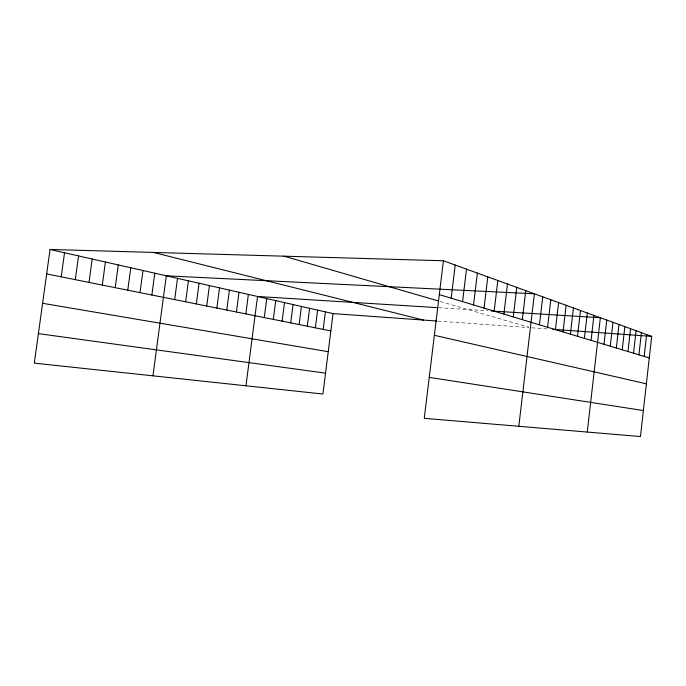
<?xml version="1.0" encoding="UTF-8"?>
<svg xmlns="http://www.w3.org/2000/svg" width="686" height="686" viewBox="0 0 686 686"><rect width="100%" height="100%" fill="white"/><g stroke="black" fill="none" stroke-linecap="round" stroke-linejoin="round"><path stroke-width="0.51" stroke-dasharray="3.43 2.57" d="M438.663 307.714L487.943 310.775M437.711 321.091L528.563 327.582M531.727 327.805L547.488 328.937M440.249 301.497L528.897 327.213"/><path stroke-width="1.03" d="M622.236 349.783L624.86 326.639M627.964 351.515L630.545 328.697M633.521 353.187L636.059 330.703M638.923 354.816L641.419 332.65M644.171 356.403L646.632 334.545M443.422 260.757L651.7 336.38L640.458 436.536L424.257 418.331L443.422 260.757L50.061 249.464L34.3 363.134L322.909 394.021L333.044 313.605L50.061 249.464M584.395 338.37L587.31 313.005M591.066 340.385L593.939 315.406M587.259 432.06L600.353 317.738L491.15 310.972M603.997 344.286L606.767 320.062M610.266 346.173L612.984 322.326M616.345 348.008L619.012 324.512M547.591 327.273L550.807 299.748M555.446 329.64L558.601 302.577M563.043 331.93L566.13 305.313M570.392 334.151L573.419 307.963M577.501 336.294L580.476 310.518M513.282 316.923L516.772 287.391M522.32 319.65L525.742 290.65M518.822 426.298L534.394 293.788L166.304 275.815L152.952 375.834M539.462 324.821L542.746 296.824M473.529 304.936L477.353 273.079M484.042 308.108L487.78 276.861M494.16 311.161L497.813 280.505M503.901 314.094L507.469 284.013M451.182 298.196L455.195 265.036M462.578 301.634L466.497 269.135M315.354 327.822L317.601 310.106M323.192 329.391L325.404 311.873M273.311 319.384L275.729 300.614M282.118 321.151L284.501 302.603M290.718 322.883L293.068 304.541M299.122 324.564L301.428 306.445M307.328 326.21L309.609 308.297M236.43 311.993L239.002 292.287M245.854 313.879L248.375 294.414M245.974 385.789L257.533 296.489L437.642 307.654M264.29 317.575L266.743 298.582M196.333 303.941L199.06 283.241M206.735 306.033L209.427 285.59M216.887 308.065L219.529 287.88M226.783 310.055L229.39 290.109M174.69 299.602L177.511 278.353M185.649 301.806L188.427 280.831M127.768 290.195L130.803 267.763M139.987 292.639L142.962 270.524M151.863 295.023L154.787 273.2M88.991 282.409L92.19 259.016M102.291 285.084L105.43 262.018M115.214 287.674L118.292 264.933M61.2 276.835L64.527 252.74M75.306 279.665L78.564 255.921M333.044 313.605L436.682 321.014M552.805 329.314L651.7 336.38M38.39 333.619L325.533 373.167M429.239 377.36L643.374 410.545M42.601 303.289L328.242 351.712M46.665 273.92L330.858 330.935M434.358 335.291L646.375 383.817M153.364 252.431L423.468 320.07M284.047 256.178L438.371 300.957M439.306 294.611L649.282 357.946"/></g></svg>
